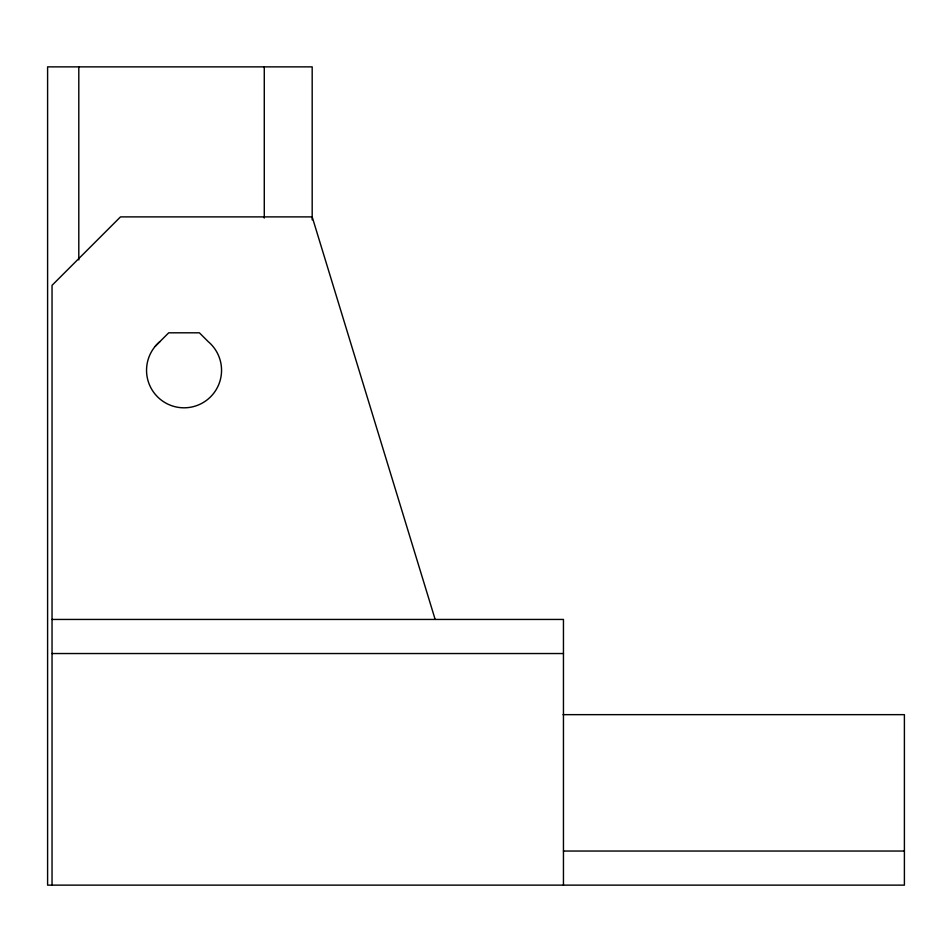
<?xml version="1.0" encoding="UTF-8"?>
<svg xmlns="http://www.w3.org/2000/svg" width="952" height="952" viewBox="0 0 952 952"><rect width="100%" height="100%" fill="white"/><g stroke="black" fill="none" stroke-linecap="round" stroke-linejoin="round"><path stroke-width="1.43" d="M155.319 346.207L168.718 332.807L199.385 332.807L208.155 341.578A37.509 37.509 0 0 1 211.332 396.044A37.509 37.509 0 0 1 156.771 396.044A37.509 37.509 0 0 1 159.936 341.578M52.039 619.443L563.453 619.443L563.453 885.134M52.039 653.536L563.453 653.536M563.037 714.654L904.4 714.654L904.4 885.134L47.6 885.134L47.6 66.866L312.185 66.866L312.185 219.864M563.453 851.04L904.4 851.04M435.159 619.443L312.185 216.889L120.499 216.889L52.039 285.338L52.039 885.134M264.275 66.866L264.275 218.067M78.802 66.866L78.802 259.92"/></g></svg>
